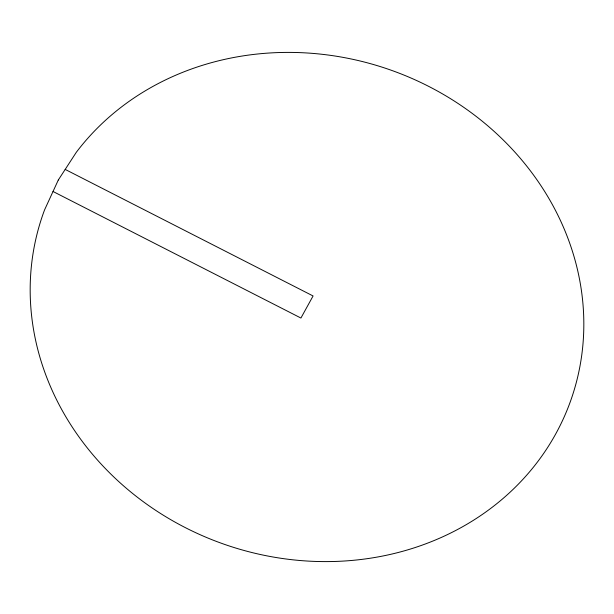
<?xml version="1.0" encoding="UTF-8"?>
<svg xmlns="http://www.w3.org/2000/svg" width="614" height="614" viewBox="0 0 614 614"><rect width="100%" height="100%" fill="white"/><g stroke="black" fill="none" stroke-linecap="round" stroke-linejoin="round"><path stroke-width="0.92" d="M65.184 169.418L313.079 295.963L300.921 318.037L53.027 191.484M58.292 180.032L44.553 209.927A279.838 251.303 19.4 0 0 338.099 561.342A279.838 251.303 19.4 0 0 543.16 189.089A279.838 251.303 19.4 0 0 76.29 152.318L58.292 180.032"/></g></svg>
